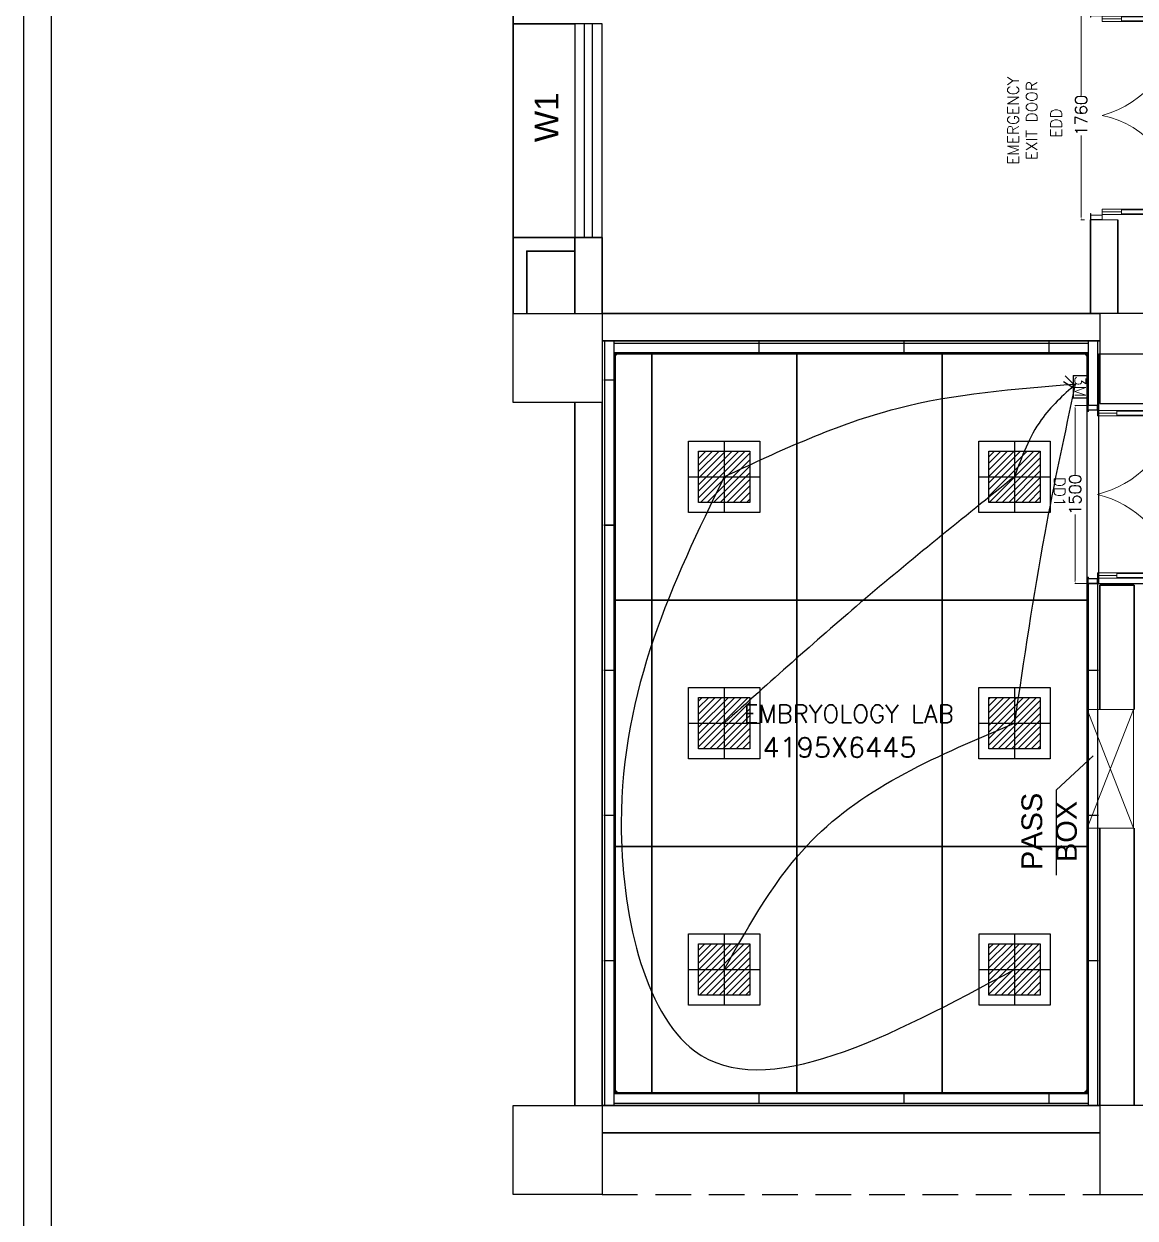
# Model space of a CAD drawing. Extents: x 3505867 to 3988380, y -625948 to -590408.
# Drawn here: x 3555319 to 3564683, y -613902 to -603838 of the extents above; entities that cross this region are included whole.
import ezdxf
from ezdxf.enums import TextEntityAlignment as Align

# ---------------------------------------------------------------- set-up
doc = ezdxf.new("R2010")
doc.units = 0
doc.header["$LTSCALE"] = 6
doc.header["$MEASUREMENT"] = 0
doc.linetypes.add('HIDDEN', pattern=[0.375, 0.25, -0.125])
doc.layers.get('0').update_dxf_attribs({"linetype": 'CONTINUOUS'})
doc.layers.get('Defpoints').update_dxf_attribs({"linetype": 'CONTINUOUS'})
for name, color, linetype, lineweight in [('0 Room description', 6, 'CONTINUOUS', 5), ('0 Room Dimensions', 7, 'CONTINUOUS', 0), ('1200 Door', 144, 'CONTINUOUS', 5), ('Ahlada 50mm Ceiling Panels', 191, 'CONTINUOUS', 0), ('Ahlada Coving', 3, 'CONTINUOUS', 0), ('Double Leaf Door', 4, 'CONTINUOUS', 18), ('Partition-80WP', 7, 'CONTINUOUS', 5), ('WALL', 10, 'CONTINUOUS', 35), ('WIN', 151, 'CONTINUOUS', 9)]:
    doc.layers.add(name, color=color, linetype=linetype, lineweight=lineweight)
for name, color, linetype in [('80 mm Wall', 5, 'CONTINUOUS'), ('Chajja', 7, 'CONTINUOUS'), ('COL', 5, 'CONTINUOUS'), ('DIM', 7, 'CONTINUOUS'), ('ELE-3M UPS P.SB', 3, 'CONTINUOUS'), ('JOINERY', 7, 'CONTINUOUS'), ('walls', 1, 'CONTINUOUS'), ('Window', 161, 'CONTINUOUS')]:
    doc.layers.add(name, color=color, linetype=linetype)
doc.layers.add('ELE-42W EMERGENCY DOWN LIGHT', color=7, linetype='CONTINUOUS', true_color=0x608ec6)
doc.layers.add('ELE-LIGHTING WIRING', color=7, linetype='CONTINUOUS', true_color=0x63d7b6)
doc.styles.add('ARIAL', font='')
doc.styles.add('ROMANS', font='romans.shx')
doc.styles.add('SIMPLEX', font='SIMPLEX')
doc.styles.get("Standard").update_dxf_attribs({"font": 'SIMPLEX'})
doc.styles.get('ARIAL').set_extended_font_data('Arial')
doc.dimstyles.new('AEPL1', dxfattribs={"dimtxt": 100, "dimasz": 25, "dimexe": 1.25, "dimexo": 50, "dimtad": 0, "dimdec": 0, "dimtxsty": 'ROMANS', "dimcen": 2.5, "dimclrd": 250, "dimclre": 250, "dimadec": 0, "dimazin": 0, "dimtfac": 1, "dimtdec": 0, "dimtmove": 0, "dimatfit": 3, "dimfxl": 1, "dimlwd": 0, "dimlwe": 0, "dimarcsym": 0})
doc.dimstyles.new('TEXT', dxfattribs={"dimscale": 0, "dimtxt": 500, "dimasz": 100, "dimexe": 75, "dimexo": 100, "dimgap": 50, "dimtad": 0, "dimdec": 0, "dimzin": 0, "dimdsep": 46, "dimtxsty": 'ARIAL', "dimblk": 'OBLIQUE', "dimcen": 0.09, "dimdle": 100, "dimclrd": 256, "dimclre": 256, "dimclrt": 6, "dimadec": 0, "dimazin": 0, "dimtfac": 1, "dimtdec": 0, "dimtofl": 0, "dimtmove": 2, "dimatfit": 3, "dimfxl": 1, "dimfrac": 2, "dimtolj": 1, "dimtzin": 0, "dimarcsym": 0})

# ---------------------------------------------------------------- blocks, each defined once
blk = doc.blocks.new('_Oblique')
at = {"color": 0, "linetype": 'ByBlock', "lineweight": -2}
blk.add_line((-0.5, -0.5), (0.5, 0.5), dxfattribs=at)
blk = doc.blocks.new('1800x100')
at = {"layer": 'Double Leaf Door'}
for points in [[(101628, -31395), (101633, -31395), (101633, -31098), (101628, -31098)], [(101672, -31098), (101667, -31098), (101667, -31395), (101672, -31395)], [(103256, -31098), (103261, -31098), (103261, -31395), (103256, -31395)], [(103300, -31395), (103295, -31395), (103295, -31098), (103300, -31098)]]:
    blk.add_hatch(color=6, dxfattribs=at).paths.add_polyline_path(points)
at = {"layer": 'Double Leaf Door', "color": 8}
for p, q in [((101613, -30962), (101613, -30980)), ((101628, -30960), (101615, -30960)), ((101615, -30982), (101628, -30982)), ((101628, -31558), (101628, -30904)), ((101628, -30904), (101672, -30904)), ((101628, -30960), (101628, -30982)), ((101650, -31098), (101650, -30904)), ((101672, -30904), (101672, -31558)), ((103300, -30904), (103256, -30904)), ((103256, -30904), (103256, -31558)), ((103278, -31098), (103278, -30904)), ((103300, -31558), (103300, -30904)), ((103300, -30960), (103312, -30960)), ((103300, -30960), (103300, -30982)), ((103312, -30982), (103300, -30982)), ((103314, -30962), (103314, -30980)), ((101650, -31558), (101650, -31395)), ((103278, -31558), (103278, -31395)), ((101584, -31558), (101584, -31658)), ((101624, -31558), (101584, -31558)), ((101586, -31560), (101586, -31656)), ((101622, -31560), (101586, -31560)), ((101622, -31655), (101622, -31560)), ((101624, -31654), (101624, -31558)), ((101672, -31558), (101628, -31558)), ((103256, -31558), (103300, -31558)), ((103304, -31654), (103304, -31558)), ((103304, -31558), (103344, -31558)), ((103306, -31655), (103306, -31560)), ((103306, -31560), (103342, -31560)), ((103342, -31560), (103342, -31656)), ((103344, -31558), (103344, -31658)), ((101584, -31658), (101624, -31658)), ((101586, -31656), (101624, -31656)), ((101634, -31655), (101622, -31655)), ((101636, -31654), (101624, -31654)), ((101624, -31656), (101634, -31656)), ((101624, -31658), (101636, -31658)), ((101634, -31656), (101634, -31655)), ((101636, -31658), (101636, -31654)), ((103292, -31658), (103292, -31654)), ((103292, -31654), (103304, -31654)), ((103304, -31658), (103292, -31658)), ((103294, -31656), (103294, -31655)), ((103294, -31655), (103306, -31655)), ((103304, -31656), (103294, -31656)), ((103342, -31656), (103304, -31656)), ((103344, -31658), (103304, -31658))]:
    blk.add_line(p, q, dxfattribs=at)
at = {"layer": 'Double Leaf Door', "color": 6}
for p, q in [((101672, -31098), (101628, -31098)), ((101628, -31098), (101628, -31395)), ((101633, -31395), (101633, -31098)), ((101667, -31395), (101667, -31098)), ((101672, -31395), (101672, -31098)), ((103256, -31395), (103256, -31098)), ((103256, -31098), (103300, -31098)), ((103261, -31395), (103261, -31098)), ((103295, -31395), (103295, -31098)), ((103300, -31098), (103300, -31395)), ((101628, -31395), (101672, -31395)), ((103300, -31395), (103256, -31395))]:
    blk.add_line(p, q, dxfattribs=at)
at = {"layer": 'Double Leaf Door', "color": 6, "ltscale": 100}
for p, q in [((101667, -31098), (101667, -31395)), ((103261, -31098), (103261, -31395))]:
    blk.add_line(p, q, dxfattribs=at)
at = {"layer": 'Double Leaf Door', "color": 6}
for points in [[(101628, -31098), (101628, -31395), (101633, -31395), (101633, -31098), (101628, -31098)], [(101672, -31098), (101672, -31395), (101667, -31395), (101667, -31098), (101672, -31098)], [(103256, -31098), (103256, -31395), (103261, -31395), (103261, -31098), (103256, -31098)], [(103300, -31098), (103300, -31395), (103295, -31395), (103295, -31098), (103300, -31098)]]:
    blk.add_lwpolyline(points, dxfattribs=at)
at = {"layer": 'Double Leaf Door', "ltscale": 5000}
for points in [[(101628, -31098), (101628, -31395), (101633, -31395), (101633, -31098), (101628, -31098)], [(103300, -31098), (103300, -31395), (103295, -31395), (103295, -31098), (103300, -31098)]]:
    blk.add_lwpolyline(points, dxfattribs=at)
at = {"layer": 'Double Leaf Door', "color": 8}
for centre, radius, start, end in [((101613, -30971), 3.72, 90, 270), ((101615, -30962), 1.98, 90, 180), ((101615, -30980), 1.98, 180, 270), ((101602, -31796), 894, 15.3848, 85.5115), ((103269, -31727), 822, 90.8957, 168.2081), ((103312, -30962), 1.98, 0, 90), ((103312, -30980), 1.98, 270, 0), ((103314, -30971), 3.72, 270, 90)]:
    blk.add_arc(centre, radius, start, end, dxfattribs=at)
blk = doc.blocks.new('*D132')
at = {"layer": 'Defpoints', "color": 0, "linetype": 'ByBlock'}
for p in [(-28940, 10210), (-29018, 8450), (-28940, 8450)]:
    blk.add_point(p, dxfattribs=at)
at = {"layer": 'DIM', "color": 250, "linetype": 'ByBlock', "lineweight": 0}
for p, q in [((-28990, 10210), (-29020, 10210)), ((-29018, 10185), (-29018, 9499)), ((-29018, 8475), (-29018, 9160)), ((-28990, 8450), (-29020, 8450))]:
    blk.add_line(p, q, dxfattribs=at)
at = {"layer": 'DIM', "color": 250, "linetype": 'ByBlock'}
for points in [[(-29014, 10185), (-29022, 10185), (-29018, 10210)], [(-29022, 8475), (-29014, 8475), (-29018, 8450)]]:
    blk.add_solid(points, dxfattribs=at)
at = {"layer": 'DIM', "color": 0, "linetype": 'ByBlock', "insert": (-29018, 9330), "char_height": 100, "attachment_point": 5, "rotation": 90, "style": 'ROMANS'}
blk.add_mtext('1760', dxfattribs=at)
blk = doc.blocks.new('1500x80')
at = {"layer": 'Double Leaf Door'}
for points in [[(99336, -25418), (99341, -25418), (99341, -25121), (99336, -25121)], [(99380, -25121), (99375, -25121), (99375, -25418), (99380, -25418)], [(100704, -25121), (100709, -25121), (100709, -25418), (100704, -25418)], [(100748, -25418), (100743, -25418), (100743, -25121), (100748, -25121)]]:
    blk.add_hatch(color=6, dxfattribs=at).paths.add_polyline_path(points)
at = {"layer": 'Double Leaf Door', "color": 8}
for p, q in [((99336, -25582), (99336, -24928)), ((99336, -24928), (99380, -24928)), ((99358, -25121), (99358, -24928)), ((99380, -24928), (99380, -25582)), ((100748, -24928), (100704, -24928)), ((100704, -24928), (100704, -25582)), ((100726, -25121), (100726, -24928)), ((100748, -25582), (100748, -24928)), ((99322, -24985), (99322, -25003)), ((99336, -24983), (99324, -24983)), ((99324, -25005), (99336, -25005)), ((99336, -24983), (99336, -25005)), ((100748, -24983), (100760, -24983)), ((100748, -24983), (100748, -25005)), ((100760, -25005), (100748, -25005)), ((100762, -24985), (100762, -25003)), ((99358, -25582), (99358, -25418)), ((100726, -25582), (100726, -25418)), ((99292, -25582), (99292, -25662)), ((99332, -25582), (99292, -25582)), ((99292, -25662), (99332, -25662)), ((99294, -25584), (99294, -25660)), ((99330, -25584), (99294, -25584)), ((99294, -25660), (99332, -25660)), ((99330, -25659), (99330, -25584)), ((99342, -25659), (99330, -25659)), ((99332, -25657), (99332, -25582)), ((99344, -25657), (99332, -25657)), ((99332, -25660), (99342, -25660)), ((99332, -25662), (99344, -25662)), ((99380, -25582), (99336, -25582)), ((99342, -25660), (99342, -25659)), ((99344, -25662), (99344, -25657)), ((100704, -25582), (100748, -25582)), ((100740, -25662), (100740, -25657)), ((100740, -25657), (100752, -25657)), ((100752, -25662), (100740, -25662)), ((100742, -25660), (100742, -25659)), ((100742, -25659), (100754, -25659)), ((100752, -25660), (100742, -25660)), ((100752, -25657), (100752, -25582)), ((100752, -25582), (100792, -25582)), ((100790, -25660), (100752, -25660)), ((100792, -25662), (100752, -25662)), ((100754, -25659), (100754, -25584)), ((100754, -25584), (100790, -25584)), ((100790, -25584), (100790, -25660)), ((100792, -25582), (100792, -25662))]:
    blk.add_line(p, q, dxfattribs=at)
at = {"layer": 'Double Leaf Door', "color": 6}
for p, q in [((99380, -25121), (99336, -25121)), ((99336, -25121), (99336, -25418)), ((99341, -25418), (99341, -25121)), ((99375, -25418), (99375, -25121)), ((99380, -25418), (99380, -25121)), ((100704, -25418), (100704, -25121)), ((100704, -25121), (100748, -25121)), ((100709, -25418), (100709, -25121)), ((100743, -25418), (100743, -25121)), ((100748, -25121), (100748, -25418)), ((99336, -25418), (99380, -25418)), ((100748, -25418), (100704, -25418))]:
    blk.add_line(p, q, dxfattribs=at)
at = {"layer": 'Double Leaf Door', "color": 6, "ltscale": 100}
for p, q in [((99375, -25121), (99375, -25418)), ((100709, -25121), (100709, -25418))]:
    blk.add_line(p, q, dxfattribs=at)
at = {"layer": 'Double Leaf Door', "color": 6}
for points in [[(99336, -25121), (99336, -25418), (99341, -25418), (99341, -25121), (99336, -25121)], [(99380, -25121), (99380, -25418), (99375, -25418), (99375, -25121), (99380, -25121)], [(100704, -25121), (100704, -25418), (100709, -25418), (100709, -25121), (100704, -25121)], [(100748, -25121), (100748, -25418), (100743, -25418), (100743, -25121), (100748, -25121)]]:
    blk.add_lwpolyline(points, dxfattribs=at)
at = {"layer": 'Double Leaf Door', "ltscale": 5000}
for points in [[(99336, -25121), (99336, -25418), (99341, -25418), (99341, -25121), (99336, -25121)], [(100748, -25121), (100748, -25418), (100743, -25418), (100743, -25121), (100748, -25121)]]:
    blk.add_lwpolyline(points, dxfattribs=at)
at = {"layer": 'Double Leaf Door', "color": 8}
for centre, radius, start, end in [((99176, -25796), 892, 13.906, 76.7864), ((100908, -25796), 892, 103.2136, 166.094), ((99322, -24994), 3.72, 90, 270), ((99324, -24985), 1.98, 90, 180), ((99324, -25003), 1.98, 180, 270), ((100760, -24985), 1.98, 0, 90), ((100760, -25003), 1.98, 270, 0), ((100762, -24994), 3.72, 270, 90)]:
    blk.add_arc(centre, radius, start, end, dxfattribs=at)
blk = doc.blocks.new('*D135')
at = {"layer": 'Defpoints', "color": 0, "linetype": 'ByBlock'}
for p in [(-29069, 6885), (-28920, 6885), (-28920, 5385)]:
    blk.add_point(p, dxfattribs=at)
at = {"layer": 'DIM', "color": 250, "linetype": 'ByBlock', "lineweight": 0}
for p, q in [((-28970, 6885), (-29070, 6885)), ((-29069, 6860), (-29069, 6305)), ((-29069, 5410), (-29069, 5965)), ((-28970, 5385), (-29070, 5385))]:
    blk.add_line(p, q, dxfattribs=at)
at = {"layer": 'DIM', "color": 250, "linetype": 'ByBlock'}
for points in [[(-29065, 6860), (-29073, 6860), (-29069, 6885)], [(-29073, 5410), (-29065, 5410), (-29069, 5385)]]:
    blk.add_solid(points, dxfattribs=at)
at = {"layer": 'DIM', "color": 0, "linetype": 'ByBlock', "insert": (-29069, 6135), "char_height": 100, "attachment_point": 5, "rotation": 90, "style": 'ROMANS'}
blk.add_mtext('1500', dxfattribs=at)
blk = doc.blocks.new('A010004 Mezz.F. Layout Plan$0$b & c')
at = {"layer": 'Ahlada Coving', "color": 3}
for p, q in [((-4.1, 40.9), (-5.7, 42.5)), ((-2.7, 7.8), (-3.7, 7.8)), ((-3.7, 7.8), (-2.7, 6)), ((4.9, 15.3), (-2.7, 7.8)), ((-2.7, 6), (5.7, 14.4)), ((8.7, 11.4), (0.3, 3)), ((0.3, 3), (2.1, 2)), ((2.1, 3), (9.7, 10.6)), ((2.1, 2), (2.1, 3)), ((36.9, 0), (35.3, 1.6))]:
    blk.add_line(p, q, dxfattribs=at)
blk.add_lwpolyline([(-5.7, 30.7), (-5.7, 5.7), (0, 0), (25, 0), (22.8, 1.5), (13.2, 1.5), (3.6, 4.5), (3.6, 1.5), (0.6, 1.5), (-4.2, 6.3), (-4.2, 9.3), (-1.2, 9.3), (-4.2, 18.9), (-4.2, 28.4), (-5.7, 30.7)], dxfattribs=at)
for radius, start, end in [(44, 181.95475, 220.59761), (42.5, 184.1661, 265.90598), (44, 222.22858, 227.77458), (44, 229.40556, 268.11195)]:
    blk.add_arc((38.3, 44), radius, start, end, dxfattribs=at)
blk = doc.blocks.new('54W EME')
at = {"layer": 'ELE-42W EMERGENCY DOWN LIGHT'}
h = blk.add_hatch(dxfattribs=at)
h.set_pattern_fill('ANSI31', color=8, scale=312.5, style=0)
h.paths.add_polyline_path([(-216, -216), (-216, 216), (216, 216), (216, -216)])
for p, q in [((0, 300), (0, -300)), ((-300, 0), (300, 0))]:
    blk.add_line(p, q, dxfattribs=at)
for points in [[(-300, -300), (-300, 300), (300, 300), (300, -300)], [(-216, -216), (-216, 216), (216, 216), (216, -216)]]:
    blk.add_lwpolyline(points, close=True, dxfattribs=at)
blk = doc.blocks.new('3M UPS SB')
at = {"layer": 'ELE-3M UPS P.SB', "color": 3}
for p, q in [((-134, 160), (-69, 265)), ((-240, 160), (-240, 0)), ((0, 160), (-240, 160)), ((-88, 160), (-3, 245)), ((0, 160), (0, 0))]:
    blk.add_line(p, q, dxfattribs=at)
blk.add_text('3M', height=120, rotation=180, dxfattribs=at).set_placement((-6, 143))
blk = doc.blocks.new('CIVIL IVF')
at = {"layer": '80 mm Wall', "ltscale": 500}
for p, q in [((-33035, 7430.2), (-33035, 985.2)), ((-32955, 7430.2), (-32955, 985.2)), ((-32955, 7410.2), (-28960, 7410.2)), ((-28960, 7430.2), (-28960, 6885.2)), ((-28880, 7430.2), (-28880, 6885.2)), ((-32955, 7330.2), (-28960, 7330.2)), ((-28960, 5385.2), (-28960, 985.2)), ((-28880, 5385.2), (-28880, 985.2)), ((-32955, 1085.2), (-28960, 1085.2)), ((-32955, 1005.2), (-28960, 1005.2))]:
    blk.add_line(p, q, dxfattribs=at)
at = {"layer": '80 mm Wall', "color": 8, "ltscale": 500}
for p, q in [((-28880, 6885.2), (-28960, 6885.2)), ((-28880, 5385.2), (-28960, 5385.2))]:
    blk.add_line(p, q, dxfattribs=at)
at = {"layer": 'Ahlada 50mm Ceiling Panels', "linetype": 'ByBlock', "lineweight": -2}
for p, q in [((-32945, 7320.2), (-28970, 7320.2)), ((-32945, 7320.2), (-32945, 1095.2)), ((-32639, 7320.2), (-32639, 1095.2)), ((-32636, 7320.2), (-32636, 1095.2)), ((-31416, 7320.2), (-31416, 1095.2)), ((-31413, 7320.2), (-31413, 1095.2)), ((-30193, 7320.2), (-30193, 1095.2)), ((-30190, 7320.2), (-30190, 1095.2)), ((-28970, 7320.2), (-28970, 1095.2)), ((-28870, 7320.2), (-24770, 7320.2)), ((-28870, 5380.2), (-28870, 7320.2)), ((-32945, 5247.2), (-28970, 5247.2)), ((-32945, 5244.2), (-28970, 5244.2)), ((-32945, 3171.2), (-28970, 3171.2)), ((-32945, 3168.2), (-28970, 3168.2)), ((-32945, 1095.2), (-28970, 1095.2))]:
    blk.add_line(p, q, dxfattribs=at)
at = {"layer": 'Ahlada 50mm Ceiling Panels', "color": 8, "linetype": 'ByBlock', "lineweight": -2}
blk.add_line((-28460, 5380.2), (-28870, 5380.2), dxfattribs=at)
at = {"layer": 'Chajja', "color": 8, "linetype": 'HIDDEN', "ltscale": 200}
blk.add_line((-33055, 235.2), (-10540, 235.2), dxfattribs=at)
at = {"layer": 'COL', "color": 8}
for points in [[(-33805, 7660.2), (-33055, 7660.2), (-33055, 6910.2), (-33805, 6910.2)], [(-28860, 6900.2), (-28070, 6900.2), (-28070, 7660.2), (-28860, 7660.2)], [(-33805, 985.2), (-33055, 985.2), (-33055, 235.2), (-33805, 235.2)], [(-28860, 235.2), (-28190, 235.2), (-28190, 985.2), (-28860, 985.2)]]:
    blk.add_lwpolyline(points, close=True, dxfattribs=at)
at = {"layer": 'Partition-80WP', "ltscale": 0.5}
for p, q in [((-31735, 7420.1, -92016.4), (-31735, 7324.8, -92016.4)), ((-31732, 7420.1, -92016.4), (-31732, 7324.8, -92016.4)), ((-30512, 7420.1, -92016.4), (-30512, 7324.8, -92016.4)), ((-30509, 7420.1, -92016.4), (-30509, 7324.8, -92016.4)), ((-29289, 7420.1, -92016.4), (-29289, 7324.8, -92016.4)), ((-29286, 7420.1, -92016.4), (-29286, 7324.8, -92016.4)), ((-32946, 7100.3, -92016.4), (-33041.3, 7100.3, -92016.4)), ((-32946, 7097.3, -92016.4), (-33041.3, 7097.3, -92016.4)), ((-32946, 5877.3, -92016.4), (-33041.3, 5877.3, -92016.4)), ((-32946, 5874.3, -92016.4), (-33041.3, 5874.3, -92016.4)), ((-32946, 4654.3, -92016.4), (-33041.3, 4654.3, -92016.4)), ((-32946, 4651.3, -92016.4), (-33041.3, 4651.3, -92016.4)), ((-28871, 4654.3, -92016.4), (-28966.3, 4654.3, -92016.4)), ((-28871, 4651.3, -92016.4), (-28966.3, 4651.3, -92016.4)), ((-32946, 3431.3, -92016.4), (-33041.3, 3431.3, -92016.4)), ((-32946, 3428.3, -92016.4), (-33041.3, 3428.3, -92016.4)), ((-28871, 3431.3, -92016.4), (-28966.3, 3431.3, -92016.4)), ((-28871, 3428.3, -92016.4), (-28966.3, 3428.3, -92016.4)), ((-32946, 2208.3, -92016.4), (-33041.3, 2208.3, -92016.4)), ((-32946, 2205.3, -92016.4), (-33041.3, 2205.3, -92016.4)), ((-28871, 2208.3, -92016.4), (-28966.3, 2208.3, -92016.4)), ((-28871, 2205.3, -92016.4), (-28966.3, 2205.3, -92016.4)), ((-31735, 1095.1, -92016.4), (-31735, 999.8, -92016.4)), ((-31732, 1095.1, -92016.4), (-31732, 999.8, -92016.4)), ((-30512, 1095.1, -92016.4), (-30512, 999.8, -92016.4)), ((-30509, 1095.1, -92016.4), (-30509, 999.8, -92016.4)), ((-29289, 1095.1, -92016.4), (-29289, 999.8, -92016.4)), ((-29286, 1095.1, -92016.4), (-29286, 999.8, -92016.4))]:
    blk.add_line(p, q, dxfattribs=at)
at = {"layer": 'Partition-80WP', "color": 8, "ltscale": 0.5}
for p, q in [((-28871, 6888.2), (-28966.3, 6888.2)), ((-28871, 6885.2), (-28966.3, 6885.2)), ((-28871, 5385.2), (-28966.3, 5385.2)), ((-28871, 5382.2), (-28966.3, 5382.2))]:
    blk.add_line(p, q, dxfattribs=at)
at = {"layer": 'WALL', "color": 8, "linetype": 'ByBlock'}
for p, q in [((-33805, 10100.2), (-33805, 8300.2)), ((-28940, 7660.2), (-28940, 8449.7)), ((-28710, 7660.2), (-28710, 8449.7)), ((-33285, 8300.2), (-33285, 7660.2)), ((-33055, 8300.2), (-33055, 7660.2)), ((-33055, 7660.2), (-28860, 7660.2)), ((-33055, 7430.2), (-28860, 7430.2)), ((-33285, 6910.2), (-33285, 985.2)), ((-33285, 6910.2), (-33285, 985.2)), ((-33055, 6910.2), (-33055, 985.2)), ((-33055, 6910.2), (-33055, 985.2)), ((-28860, 5370.2), (-28860, 4322.7)), ((-28860, 5370.2), (-28570, 5370.2)), ((-28570, 5370.2), (-28570, 4322.7)), ((-28860, 3322.7), (-28860, 985.2)), ((-28570, 3322.7), (-28570, 985.2)), ((-33055, 985.2), (-28860, 985.2)), ((-33055, 755.2), (-28860, 755.2))]:
    blk.add_line(p, q, dxfattribs=at)
at = {"layer": 'WALL', "color": 8, "lineweight": 0}
blk.add_line((-28940, 8449.7), (-28710, 8449.7), dxfattribs=at)
at = {"layer": 'WALL', "color": 8, "linetype": 'ByBlock'}
for points in [[(-33805, 10700.2), (-33805, 10100.2), (-33285, 10100.2)], [(-33805, 7660.2), (-33805, 8300.2), (-33285, 8300.2)], [(-33690, 7660.2), (-33690, 8185.2), (-33285, 8185.2)]]:
    blk.add_lwpolyline(points, dxfattribs=at)
at = {"layer": 'walls', "color": 8, "linetype": 'Continuous'}
blk.add_line((-33055, 8300.2), (-33285, 8300.2), dxfattribs=at)
at = {"layer": 'WIN', "color": 8, "linetype": 'Continuous'}
for p, q in [((-28577.5, 3322.7), (-28967.5, 4322.7)), ((-28967.5, 3322.7), (-28577.5, 4322.7))]:
    blk.add_line(p, q, dxfattribs=at)
blk.add_lwpolyline([(-28967.5, 3322.7), (-28577.5, 3322.7), (-28577.5, 4322.7), (-28967.5, 4322.7)], close=True, dxfattribs=at)
at = {"layer": 'Window', "color": 8, "linetype": 'Continuous', "elevation": 0}
for points in [[(-33285, 8300.2), (-33055, 8300.2), (-33055, 10100.2), (-33285, 10100.2)], [(-33205, 8300.2), (-33135, 8300.2), (-33135, 10100.2), (-33205, 10100.2)]]:
    blk.add_lwpolyline(points, close=True, dxfattribs=at)
at = {"layer": 'Ahlada Coving', "ltscale": 500, "yscale": 1.418185559101401, "zscale": 1.418185559101401, "rotation": 180}
for p, xscale in [((-32947, 7330.2), -1.418185559101401), ((-28968, 7330.2), 1.418185559101401)]:
    blk.add_blockref('A010004 Mezz.F. Layout Plan$0$b & c', p, dxfattribs=dict(at, xscale=xscale))
at = {"layer": 'Ahlada Coving', "ltscale": 500, "yscale": 1.418185559101401, "zscale": 1.418185559101401}
for p, xscale in [((-32947, 1085.2), 1.418185559101401), ((-28968, 1085.2), -1.418185559101401)]:
    blk.add_blockref('A010004 Mezz.F. Layout Plan$0$b & c', p, dxfattribs=dict(at, xscale=xscale))
at = {"layer": 'Double Leaf Door', "color": 8, "rotation": 270}
for name, p in [('1800x100', (2718.5, 111793.4)), ('1500x80', (-3298.2, 106177.2))]:
    blk.add_blockref(name, p, dxfattribs=at)
at = {"layer": '0 Room description', "color": 8, "style": 'SIMPLEX'}
blk.add_text('EMBRYOLOGY LAB', height=150, dxfattribs=at).set_placement((-30975.6, 4286.1, -1610551), align=Align.MIDDLE)
at = {"layer": '0 Room Dimensions', "color": 8, "lineweight": 0, "style": 'SIMPLEX'}
blk.add_text('4195X6445', height=168, dxfattribs=at).set_placement((-31702.5, 3919.4, 241159.2))
at = {"layer": '1200 Door', "color": 8, "linetype": 'ByBlock', "style": 'ROMANS'}
for s, rotation, p in [('EDD', 90, (-29181.1, 9141.1, -35804.4)), ('DD1', 270, (-29246.3, 6282, -35804.4))]:
    blk.add_text(s, height=94.18, rotation=rotation, dxfattribs=at).set_placement(p)
at = {"layer": '1200 Door', "color": 8, "linetype": 'ByBlock', "insert": (-29512.7, 9252), "char_height": 94.18, "width": 1944.789, "attachment_point": 5, "rotation": 90, "style": 'ROMANS'}
blk.add_mtext(' EMERGENCY\\P EXIT DOOR', dxfattribs=at)
at = {"layer": 'DIM', "color": 8, "linetype": 'Continuous', "insert": (-29286.4, 3294.5, -101230.8), "char_height": 175, "width": 1149.25, "attachment_point": 5, "rotation": 90, "style": 'ARIAL'}
blk.add_mtext('PASS BOX', dxfattribs=at)
at = {"layer": 'JOINERY', "color": 8, "style": 'ARIAL', "width": 1}
blk.add_text('W1', height=200, rotation=90, dxfattribs=at).set_placement((-33422.6, 9103.4))
at = {"layer": 'DIM', "color": 8, "linetype": 'ByBlock'}
dim = blk.add_linear_dim(base=(-29018.3, 8449.7), p1=(-28940, 10209.7), p2=(-28940, 8449.7), angle=90, dimstyle='AEPL1', dxfattribs=at)
dim.commit()
dim.dimension.update_dxf_attribs({"geometry": '*D132', "text_midpoint": (-29018.3, 9329.7)})
dim = blk.add_linear_dim(base=(-29068.9, 6885.2), p1=(-28920, 5385.2), p2=(-28920, 6885.2), angle=90, dimstyle='AEPL1', dxfattribs=at)
dim.commit()
dim.dimension.update_dxf_attribs({"geometry": '*D135', "text_midpoint": (-29068.9, 6135.2), "dimtype": 160})
at = {"layer": 'WIN', "color": 8, "linetype": 'Continuous'}
blk.add_leader([(-28917.6, 3931.5, -101230.8), (-29229.1, 3643, -101230.8), (-29229.1, 2925.2, -101230.8)], dimstyle='TEXT', override={"dimscale": 1, "dimtxt": 200, "dimasz": 50, "dimfxl": 0.18}, dxfattribs=at)

msp = doc.modelspace()

# ---------------------------------------------------------------- linework, layer by layer
for points in [[(3600400.2, -593936.6), (3600400.2, -625948), (3555319, -625948), (3555319, -593936.6)], [(3600168.4, -594168.4), (3600168.4, -625716.2), (3555550.8, -625716.2), (3555550.8, -594168.4)]]:
    msp.add_lwpolyline(points, close=True)
at = {"layer": 'ELE-LIGHTING WIRING', "color": 254, "linetype": 'ByBlock', "true_color": 0xdebad0}
for points in [[(3561220, -607654.7), (3562674.7, -607078.5), (3564178.8, -606874.1)], [(3564178.8, -606874.1), (3563891.6, -607175.2), (3563666, -607654.7)], [(3564178.8, -606874.1), (3563921.5, -608131.1), (3563666, -609730.7)], [(3561220, -607654.7), (3560352.2, -610569.9), (3560970.2, -612492.8), (3563667.4, -611806.7)], [(3563666, -607654.7), (3562370, -608715.7), (3561220, -609730.7)], [(3561220, -611806.7), (3561953.5, -610725.4), (3563666, -609730.7)]]:
    msp.add_spline(points, degree=3, dxfattribs=at)

# ---------------------------------------------------------------- block references
at = {"linetype": 'ByBlock'}
msp.add_blockref('CIVIL IVF', (3593246, -613938.4), dxfattribs=at)
at = {"layer": 'ELE-3M UPS P.SB', "color": 6, "xscale": 0.7812500000005363, "yscale": 0.7812500000005363, "zscale": 0.7812500000005363, "rotation": 89.99999999999993}
msp.add_blockref('3M UPS SB', (3564286, -606801.6), dxfattribs=at)
at = {"layer": 'ELE-42W EMERGENCY DOWN LIGHT', "linetype": 'ByBlock'}
for p in [(3561220, -607654.7), (3563666, -607654.7), (3561220, -609730.7), (3563666, -609730.7), (3561220, -611806.7), (3563667.4, -611806.7)]:
    msp.add_blockref('54W EME', p, dxfattribs=at)

doc.saveas('drawing.dxf')
